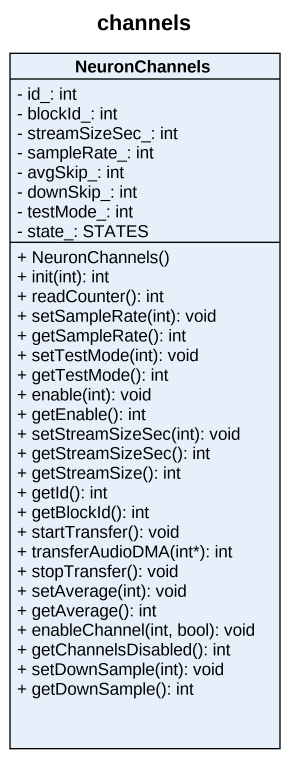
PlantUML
@startuml
title channels
hide circle
hide empty members
skinparam classAttributeIconSize 0
class NeuronChannels {
  - id_: int
  - blockId_: int
  - streamSizeSec_: int
  - sampleRate_: int
  - avgSkip_: int
  - downSkip_: int
  - testMode_: int
  - state_: STATES
  + NeuronChannels()
  + init(int): int
  + readCounter(): int
  + setSampleRate(int): void
  + getSampleRate(): int
  + setTestMode(int): void
  + getTestMode(): int
  + enable(int): void
  + getEnable(): int
  + setStreamSizeSec(int): void
  + getStreamSizeSec(): int
  + getStreamSize(): int
  + getId(): int
  + getBlockId(): int
  + startTransfer(): void
  + transferAudioDMA(int*): int
  + stopTransfer(): void
  + setAverage(int): void
  + getAverage(): int
  + enableChannel(int, bool): void
  + getChannelsDisabled(): int
  + setDownSample(int): void
  + getDownSample(): int
}
@enduml
